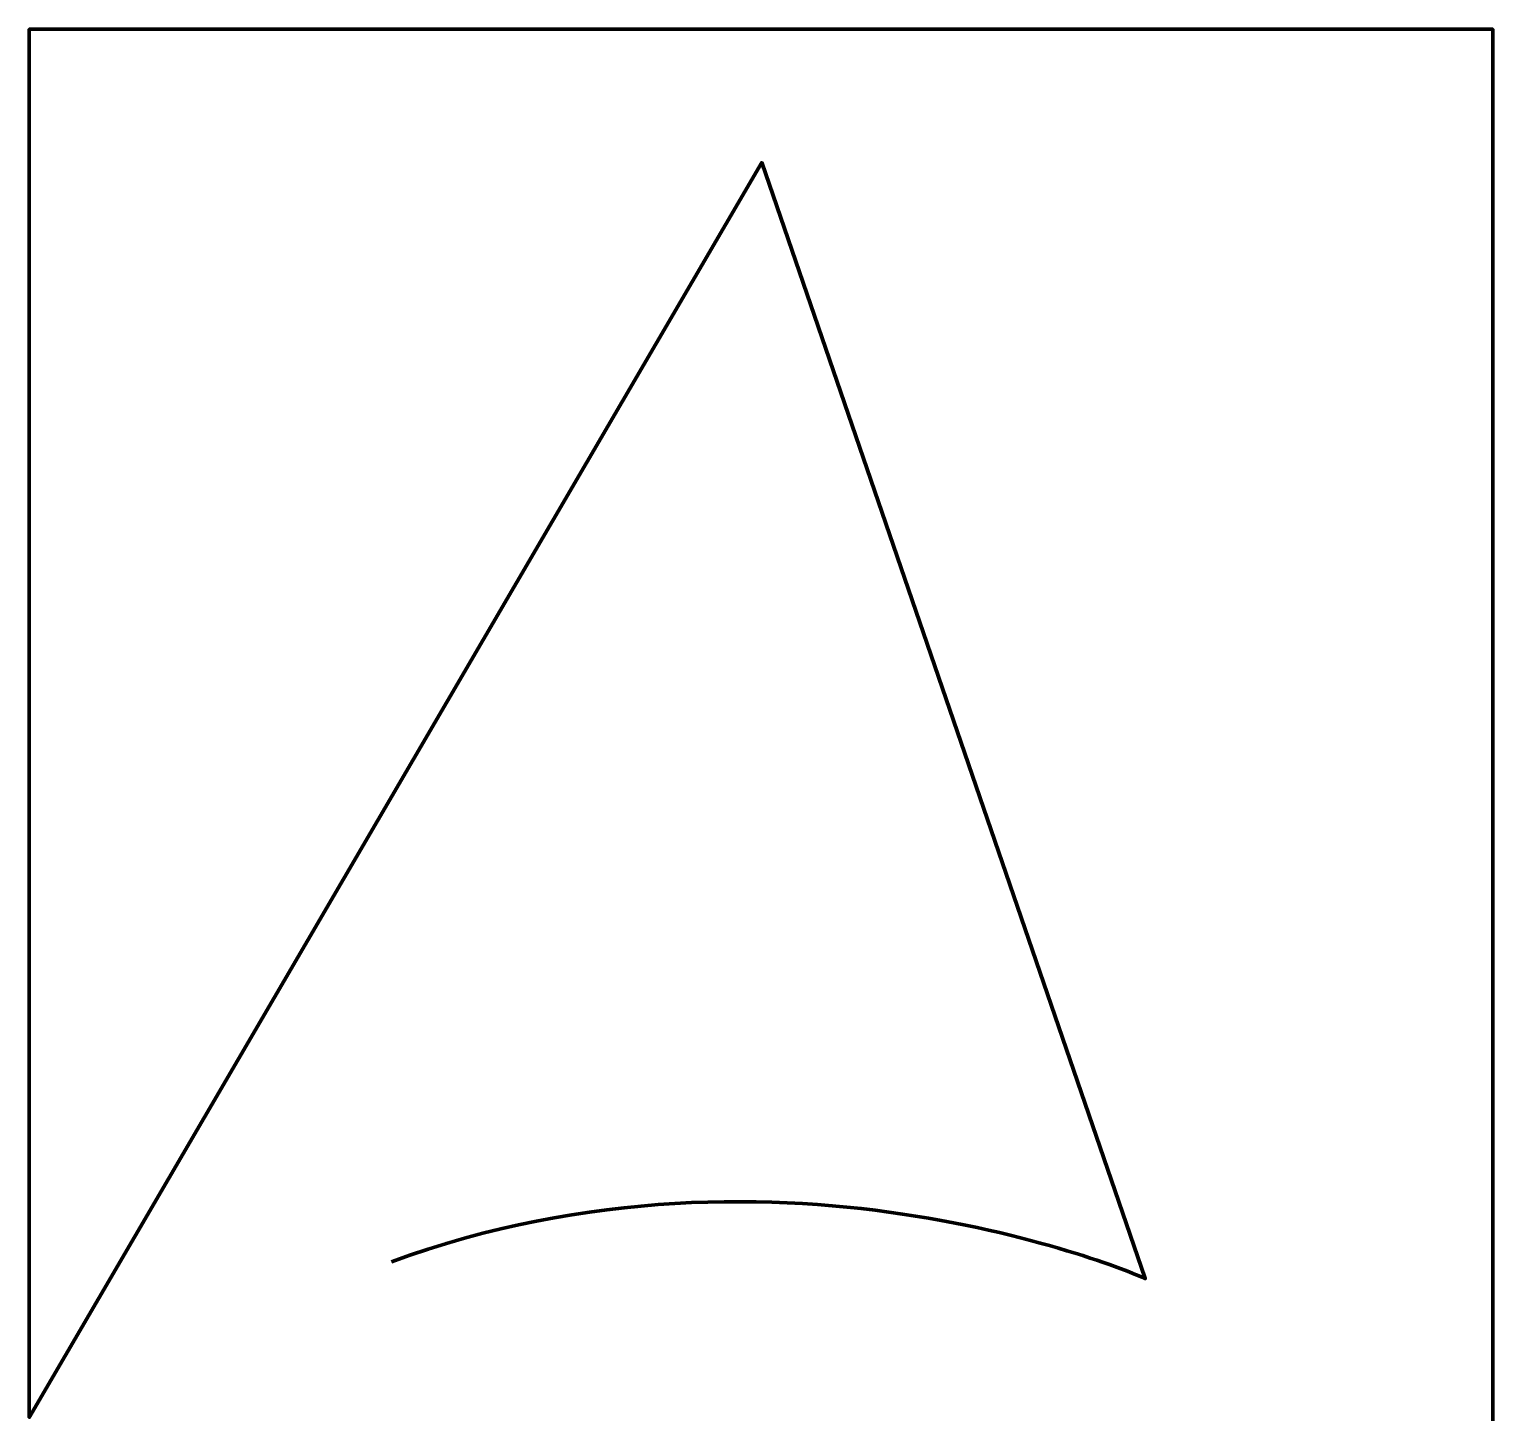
# Model space of a CAD drawing. Extents: x 1108 to 1912, y -1493 to -728.
import ezdxf

# ---------------------------------------------------------------- set-up
doc = ezdxf.new("R2010")
doc.units = 0
doc.header["$MEASUREMENT"] = 0
doc.layers.add('flagrate_path', color=7, linetype='Continuous', lineweight=0)

msp = doc.modelspace()

# ---------------------------------------------------------------- linework, layer by layer
at = {"layer": 'flagrate_path', "color": 7, "lineweight": 140}
msp.add_open_spline([(1912.39, -1493.13), (1912.39, -1493.13), (1912.39, -727.94), (1912.39, -727.94), (1912.39, -727.94), (1107.63, -727.94), (1107.63, -727.94), (1107.63, -727.94), (1107.63, -1491.33), (1107.63, -1491.33), (1107.63, -1491.33), (1510.42, -801.24), (1510.42, -801.24), (1510.42, -801.24), (1721.35, -1414.95), (1721.35, -1414.95), (1721.35, -1414.95), (1522.69, -1326.34), (1306.75, -1405.72)], degree=3, knots=[0, 0, 0, 0, 1, 1, 1, 2, 2, 2, 3, 3, 3, 4, 4, 4, 5, 5, 5, 6, 6, 6, 6], dxfattribs=at)

doc.saveas('drawing.dxf')
